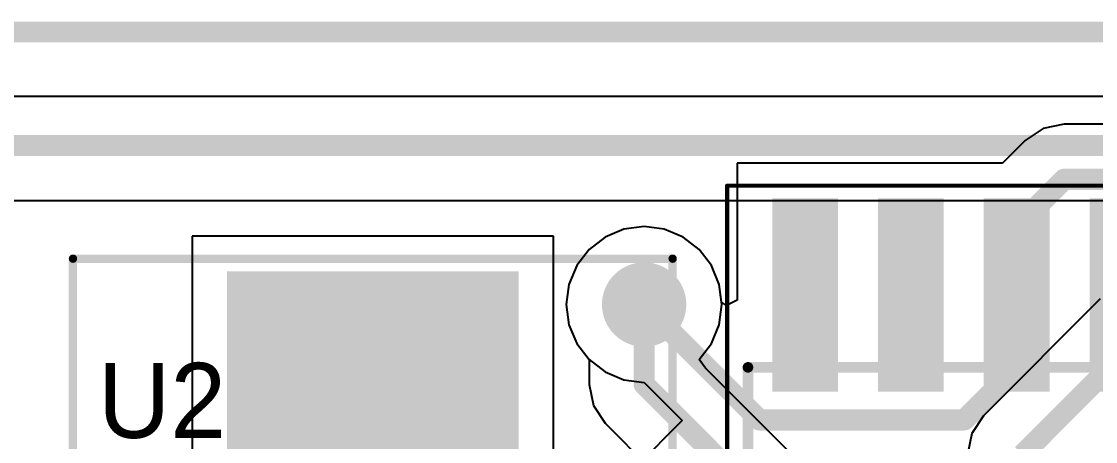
# Model space of a CAD drawing. Header units: millimetres. Extents: x 12 to 126, y 25 to 105.
# Drawn here: x 37.78 to 50.68, y 99.86 to 104.9 of the extents above; entities that cross this region are included whole.
import ezdxf

# ---------------------------------------------------------------- set-up
doc = ezdxf.new("R2010")
doc.units = ezdxf.units.MM
for name, color, linetype in [('BottomLayer', 5, 'Continuous'), ('BottomSolder', 6, 'Continuous'), ('KeepOutLayer', 6, 'Continuous'), ('Mechanical13', 56, 'Continuous'), ('Mechanical15', 56, 'Continuous'), ('MultiLayer', 9, 'Continuous'), ('TopLayer', 1, 'Continuous'), ('TopOverlay', 2, 'Continuous'), ('TopPaste', 8, 'Continuous'), ('TopSolder', 216, 'Continuous'), ('ViaHoleLayer', 16, 'Continuous')]:
    doc.layers.add(name, color=color, linetype=linetype)

# ---------------------------------------------------------------- blocks, each defined once
blk = doc.blocks.new('MP04A_N_36')
at = {"layer": 'Mechanical13', "const_width": 0.0999998}
for points in [[(-1.85000138, 3.34993742), (1.85001662, 3.34993742)], [(-1.85000138, 3.34993742), (-1.85000138, -3.35007458)], [(1.85001662, 3.34993742), (1.85001662, -3.35007458)], [(-1.85000138, -3.35007458), (1.85001662, -3.35007458)]]:
    blk.add_lwpolyline(points, dxfattribs=at)
at = {"layer": 'Mechanical13', "const_width": 0.0499999}
for points in [[(-1.87500006, 3.34993742, 1), (-1.8250027, 3.34993742, 1)], [(-1.87500006, 3.34993742, 1), (-1.8250027, 3.34993742, 1)], [(1.82501794, 3.34993742, 1), (1.8750153, 3.34993742, 1)], [(1.82501794, 3.34993742, 1), (1.8750153, 3.34993742, 1)], [(-1.87500006, -3.35007458, 1), (-1.8250027, -3.35007458, 1)], [(-1.87500006, -3.35007458, 1), (-1.8250027, -3.35007458, 1)], [(1.82501794, -3.35007458, 1), (1.8750153, -3.35007458, 1)], [(1.82501794, -3.35007458, 1), (1.8750153, -3.35007458, 1)]]:
    blk.add_lwpolyline(points, format="xyb", close=True, dxfattribs=at)
at = {"layer": 'Mechanical15', "const_width": 0.0999998}
for points in [[(-4.34997098, 3.59992422), (4.350037019999999, 3.59992422)], [(-4.34997098, 3.59992422), (-4.34997098, -3.60006138)], [(4.350037019999999, 3.59992422), (4.350037019999999, -3.60006138)], [(3.302e-05, 0.49995582), (3.302e-05, -0.50004218)], [(-0.49999138, -6.858e-05), (0.50000662, -6.858e-05)], [(-4.34997098, -3.60006138), (4.350037019999999, -3.60006138)]]:
    blk.add_lwpolyline(points, dxfattribs=at)
at = {"layer": 'Mechanical15', "const_width": 0.0499999}
for points in [[(-4.37496966, 3.59992422, 1), (-4.3249723, 3.59992422, 1)], [(-4.37496966, 3.59992422, 1), (-4.3249723, 3.59992422, 1)], [(4.32503834, 3.59992422, 1), (4.3750357, 3.59992422, 1)], [(4.32503834, 3.59992422, 1), (4.3750357, 3.59992422, 1)], [(-0.02496566, 0.49995582, 1), (0.0250317, 0.49995582, 1)], [(-0.5249900599999999, -6.858e-05, 1), (-0.4749927, -6.858e-05, 1)], [(0.47500794, -6.858e-05, 1), (0.5250053, -6.858e-05, 1)], [(-0.02496566, -0.50004218, 1), (0.0250317, -0.50004218, 1)], [(-4.37496966, -3.60006138, 1), (-4.3249723, -3.60006138, 1)], [(-4.37496966, -3.60006138, 1), (-4.3249723, -3.60006138, 1)], [(4.32503834, -3.60006138, 1), (4.3750357, -3.60006138, 1)], [(4.32503834, -3.60006138, 1), (4.3750357, -3.60006138, 1)]]:
    blk.add_lwpolyline(points, format="xyb", close=True, dxfattribs=at)
at = {"layer": 'TopLayer'}
for points in [[(-1.69998644, 1.79995322), (-1.69998644, 2.79995122), (-4.09998672, 1.79995322), (-4.09998672, 2.79995122)], [(4.10000196, -1.65006782), (4.10000196, 1.64993066), (1.70000168, -1.65006782), (1.70000168, 1.64993066)], [(-1.69998644, -0.50006758), (-1.69998644, 0.49993042), (-4.09998672, -0.50006758), (-4.09998672, 0.49993042)], [(-1.69998644, -2.80003758), (-1.69998644, -1.80003958), (-4.09998672, -2.80003758), (-4.09998672, -1.80003958)]]:
    blk.add_solid(points, dxfattribs=at)
at = {"layer": 'TopOverlay'}
for points, const_width in [([(-2.77499826, 3.35000092, 1), (-3.0250003, 3.35000092, 1)], 0.2499995), ([(-3.08749954, 3.35000092, 1), (-2.96250106, 3.35000092, 1)], 0.12499848), ([(-2.8374975, 3.35000092, 1), (-2.71249902, 3.35000092, 1)], 0.12499848), ([(-1.44996408, 3.34993742, 1), (-1.34996428, 3.34993742, 1)], 0.0999998), ([(-1.44996408, 3.34993742, 1), (-1.34996428, 3.34993742, 1)], 0.0999998), ([(1.35003032, 3.34993742, 1), (1.45003012, 3.34993742, 1)], 0.0999998), ([(1.35003032, 3.34993742, 1), (1.45003012, 3.34993742, 1)], 0.0999998), ([(-1.44996408, -3.35007458, 1), (-1.34996428, -3.35007458, 1)], 0.0999998), ([(-1.44996408, -3.35007458, 1), (-1.34996428, -3.35007458, 1)], 0.0999998), ([(1.35003032, -3.35007458, 1), (1.45003012, -3.35007458, 1)], 0.0999998), ([(1.35003032, -3.35007458, 1), (1.45003012, -3.35007458, 1)], 0.0999998)]:
    blk.add_lwpolyline(points, format="xyb", close=True, dxfattribs=dict(at, const_width=const_width))
at = {"layer": 'TopOverlay', "const_width": 0.1999996}
for points in [[(-1.39996418, 3.34993742), (1.40003022, 3.34993742)], [(-1.39996418, 3.34993742), (-1.39996418, -3.35007458)], [(1.40003022, 3.34993742), (1.40003022, -3.35007458)], [(-1.39996418, -3.35007458), (1.40003022, -3.35007458)]]:
    blk.add_lwpolyline(points, dxfattribs=at)
at = {"layer": 'TopPaste'}
for points in [[(-1.69998644, 1.79995322), (-1.69998644, 2.79995122), (-4.09998672, 1.79995322), (-4.09998672, 2.79995122)], [(4.10000196, -1.65006782), (4.10000196, 1.64993066), (1.70000168, -1.65006782), (1.70000168, 1.64993066)], [(-1.69998644, -0.50006758), (-1.69998644, 0.49993042), (-4.09998672, -0.50006758), (-4.09998672, 0.49993042)], [(-1.69998644, -2.80003758), (-1.69998644, -1.80003958), (-4.09998672, -2.80003758), (-4.09998672, -1.80003958)]]:
    blk.add_solid(points, dxfattribs=at)
at = {"layer": 'TopSolder'}
for points in [[(-1.59998664, 1.69995342), (-1.59998664, 2.89995102), (-4.19998652, 1.69995342), (-4.19998652, 2.89995102)], [(4.20000176, -1.75006762), (4.20000176, 1.74993046), (1.60000188, -1.75006762), (1.60000188, 1.74993046)], [(-1.59998664, -0.6000673799999999), (-1.59998664, 0.59993022), (-4.19998652, -0.6000673799999999), (-4.19998652, 0.59993022)], [(-1.59998664, -2.90003738), (-1.59998664, -1.70003978), (-4.19998652, -2.90003738), (-4.19998652, -1.70003978)]]:
    blk.add_solid(points, dxfattribs=at)
blk = doc.blocks.new('SOIC127P1033X264_14N_37')
at = {"layer": 'Mechanical13'}
for points in [[(-6.5350009, 4.39999882, 1), (-6.9350001, 4.39999882, 1)], [(-6.5350009, 4.39999882, 1), (-6.9350001, 4.39999882, 1)], [(-6.9350001, 4.39999882, 1), (-6.9350001, 4.39999882, 1)], [(-6.9350001, 4.39999882, 1), (-6.9350001, 4.39999882, 1)], [(-6.5350009, 4.39999882, 1), (-6.5350009, 4.39999882, 1)], [(-6.5350009, 4.39999882, 1), (-6.5350009, 4.39999882, 1)]]:
    blk.add_lwpolyline(points, format="xyb", close=True, dxfattribs=at)
at = {"layer": 'Mechanical13', "const_width": 0.127}
for points in [[(-3.74654064, 4.4957492), (-3.74654064, -4.4957492)], [(-3.74654064, 4.4957492), (3.74645936, 4.4957492)], [(-3.74654064, 4.4957492), (-3.74654064, -4.4957492)], [(-3.74654064, 4.4957492), (3.74645936, 4.4957492)], [(3.74645936, 4.4957492), (3.74645936, -4.4957492)], [(3.74645936, 4.4957492), (3.74645936, -4.4957492)], [(-3.74654064, -4.4957492), (3.74645936, -4.4957492)], [(-3.74654064, -4.4957492), (3.74645936, -4.4957492)]]:
    blk.add_lwpolyline(points, dxfattribs=at)
at = {"layer": 'Mechanical13', "const_width": 0.0635}
for points in [[(-3.77829064, 4.4957492, 1), (-3.71479064, 4.4957492, 1)], [(-3.77829064, 4.4957492, 1), (-3.71479064, 4.4957492, 1)], [(-3.77829064, 4.4957492, 1), (-3.71479064, 4.4957492, 1)], [(-3.77829064, 4.4957492, 1), (-3.71479064, 4.4957492, 1)], [(3.71470936, 4.4957492, 1), (3.77820936, 4.4957492, 1)], [(3.71470936, 4.4957492, 1), (3.77820936, 4.4957492, 1)], [(3.71470936, 4.4957492, 1), (3.77820936, 4.4957492, 1)], [(3.71470936, 4.4957492, 1), (3.77820936, 4.4957492, 1)], [(-3.77829064, -4.4957492, 1), (-3.71479064, -4.4957492, 1)], [(-3.77829064, -4.4957492, 1), (-3.71479064, -4.4957492, 1)], [(-3.77829064, -4.4957492, 1), (-3.71479064, -4.4957492, 1)], [(-3.77829064, -4.4957492, 1), (-3.71479064, -4.4957492, 1)], [(3.71470936, -4.4957492, 1), (3.77820936, -4.4957492, 1)], [(3.71470936, -4.4957492, 1), (3.77820936, -4.4957492, 1)], [(3.71470936, -4.4957492, 1), (3.77820936, -4.4957492, 1)], [(3.71470936, -4.4957492, 1), (3.77820936, -4.4957492, 1)]]:
    blk.add_lwpolyline(points, format="xyb", close=True, dxfattribs=at)
at = {"layer": 'Mechanical15', "const_width": 0.0499999}
for points in [[(-5.92499704, 4.745736), (-5.92499704, -4.745736)], [(-5.92499704, 4.745736), (5.92496656, 4.745736)], [(5.92496656, 4.745736), (5.92496656, -4.745736)], [(-5.92499704, -4.745736), (5.92496656, -4.745736)]]:
    blk.add_lwpolyline(points, dxfattribs=at)
at = {"layer": 'Mechanical15', "const_width": 0.02499868}
for points in [[(-5.93749638, 4.745736, 1), (-5.912497699999999, 4.745736, 1)], [(-5.93749638, 4.745736, 1), (-5.912497699999999, 4.745736, 1)], [(5.91246722, 4.745736, 1), (5.937465899999999, 4.745736, 1)], [(5.91246722, 4.745736, 1), (5.937465899999999, 4.745736, 1)], [(-5.93749638, -4.745736, 1), (-5.912497699999999, -4.745736, 1)], [(-5.93749638, -4.745736, 1), (-5.912497699999999, -4.745736, 1)], [(5.91246722, -4.745736, 1), (5.937465899999999, -4.745736, 1)], [(5.91246722, -4.745736, 1), (5.937465899999999, -4.745736, 1)]]:
    blk.add_lwpolyline(points, format="xyb", close=True, dxfattribs=at)
at = {"layer": 'TopLayer'}
for points in [[(-5.67501786, 3.51500186), (-3.55501702, 3.51500186), (-5.67501786, 4.10499814), (-3.55501702, 4.10499814)], [(3.55498654, 3.51500186), (5.674987379999999, 3.51500186), (3.55498654, 4.10499814), (5.674987379999999, 4.10499814)], [(-5.67501786, 2.24500186), (-3.55501702, 2.24500186), (-5.67501786, 2.83499814), (-3.55501702, 2.83499814)], [(3.55498654, 2.24500186), (5.674987379999999, 2.24500186), (3.55498654, 2.83499814), (5.674987379999999, 2.83499814)], [(-5.67501786, 0.97500186), (-3.55501702, 0.97500186), (-5.67501786, 1.56499814), (-3.55501702, 1.56499814)], [(3.55498654, 0.97500186), (5.674987379999999, 0.97500186), (3.55498654, 1.56499814), (5.674987379999999, 1.56499814)], [(-5.67501786, -0.29499814), (-3.55501702, -0.29499814), (-5.67501786, 0.29499814), (-3.55501702, 0.29499814)], [(3.55498654, -0.29499814), (5.674987379999999, -0.29499814), (3.55498654, 0.29499814), (5.674987379999999, 0.29499814)], [(-5.67501786, -1.56499814), (-3.55501702, -1.56499814), (-5.67501786, -0.97500186), (-3.55501702, -0.97500186)], [(3.55498654, -1.56499814), (5.674987379999999, -1.56499814), (3.55498654, -0.97500186), (5.674987379999999, -0.97500186)], [(-5.67501786, -2.83499814), (-3.55501702, -2.83499814), (-5.67501786, -2.24500186), (-3.55501702, -2.24500186)], [(3.55498654, -2.83499814), (5.674987379999999, -2.83499814), (3.55498654, -2.24500186), (5.674987379999999, -2.24500186)], [(-5.67501786, -4.10499814), (-3.55501702, -4.10499814), (-5.67501786, -3.51500186), (-3.55501702, -3.51500186)], [(3.55498654, -4.10499814), (5.674987379999999, -4.10499814), (3.55498654, -3.51500186), (5.674987379999999, -3.51500186)]]:
    blk.add_solid(points, dxfattribs=at)
at = {"layer": 'TopOverlay'}
for points in [[(-6.5350009, 4.39999882, 1), (-6.9350001, 4.39999882, 1)], [(-6.9350001, 4.39999882, 1), (-6.9350001, 4.39999882, 1)], [(-6.5350009, 4.39999882, 1), (-6.5350009, 4.39999882, 1)]]:
    blk.add_lwpolyline(points, format="xyb", close=True, dxfattribs=at)
at = {"layer": 'TopOverlay', "const_width": 0.127}
for points in [[(-3.74654064, 4.4957492), (3.74645936, 4.4957492)], [(-3.74654064, -4.4957492), (3.74645936, -4.4957492)]]:
    blk.add_lwpolyline(points, dxfattribs=at)
at = {"layer": 'TopOverlay', "const_width": 0.0635}
for points in [[(-3.77829064, 4.4957492, 1), (-3.71479064, 4.4957492, 1)], [(3.71470936, 4.4957492, 1), (3.77820936, 4.4957492, 1)], [(-3.77829064, -4.4957492, 1), (-3.71479064, -4.4957492, 1)], [(3.71470936, -4.4957492, 1), (3.77820936, -4.4957492, 1)]]:
    blk.add_lwpolyline(points, format="xyb", close=True, dxfattribs=at)
at = {"layer": 'TopPaste'}
for points in [[(-5.67501786, 3.51500186), (-3.55501702, 3.51500186), (-5.67501786, 4.10499814), (-3.55501702, 4.10499814)], [(3.55498654, 3.51500186), (5.674987379999999, 3.51500186), (3.55498654, 4.10499814), (5.674987379999999, 4.10499814)], [(-5.67501786, 2.24500186), (-3.55501702, 2.24500186), (-5.67501786, 2.83499814), (-3.55501702, 2.83499814)], [(3.55498654, 2.24500186), (5.674987379999999, 2.24500186), (3.55498654, 2.83499814), (5.674987379999999, 2.83499814)], [(-5.67501786, 0.97500186), (-3.55501702, 0.97500186), (-5.67501786, 1.56499814), (-3.55501702, 1.56499814)], [(3.55498654, 0.97500186), (5.674987379999999, 0.97500186), (3.55498654, 1.56499814), (5.674987379999999, 1.56499814)], [(-5.67501786, -0.29499814), (-3.55501702, -0.29499814), (-5.67501786, 0.29499814), (-3.55501702, 0.29499814)], [(3.55498654, -0.29499814), (5.674987379999999, -0.29499814), (3.55498654, 0.29499814), (5.674987379999999, 0.29499814)], [(-5.67501786, -1.56499814), (-3.55501702, -1.56499814), (-5.67501786, -0.97500186), (-3.55501702, -0.97500186)], [(3.55498654, -1.56499814), (5.674987379999999, -1.56499814), (3.55498654, -0.97500186), (5.674987379999999, -0.97500186)], [(-5.67501786, -2.83499814), (-3.55501702, -2.83499814), (-5.67501786, -2.24500186), (-3.55501702, -2.24500186)], [(3.55498654, -2.83499814), (5.674987379999999, -2.83499814), (3.55498654, -2.24500186), (5.674987379999999, -2.24500186)], [(-5.67501786, -4.10499814), (-3.55501702, -4.10499814), (-5.67501786, -3.51500186), (-3.55501702, -3.51500186)], [(3.55498654, -4.10499814), (5.674987379999999, -4.10499814), (3.55498654, -3.51500186), (5.674987379999999, -3.51500186)]]:
    blk.add_solid(points, dxfattribs=at)
at = {"layer": 'TopSolder'}
for points in [[(-5.77501766, 3.41500206), (-3.45501722, 3.41500206), (-5.77501766, 4.20499794), (-3.45501722, 4.20499794)], [(3.45498674, 3.41500206), (5.77498718, 3.41500206), (3.45498674, 4.20499794), (5.77498718, 4.20499794)], [(-5.77501766, 2.14500206), (-3.45501722, 2.14500206), (-5.77501766, 2.93499794), (-3.45501722, 2.93499794)], [(3.45498674, 2.14500206), (5.77498718, 2.14500206), (3.45498674, 2.93499794), (5.77498718, 2.93499794)], [(-5.77501766, 0.8750020599999999), (-3.45501722, 0.8750020599999999), (-5.77501766, 1.66499794), (-3.45501722, 1.66499794)], [(3.45498674, 0.8750020599999999), (5.77498718, 0.8750020599999999), (3.45498674, 1.66499794), (5.77498718, 1.66499794)], [(-5.77501766, -0.39499794), (-3.45501722, -0.39499794), (-5.77501766, 0.39499794), (-3.45501722, 0.39499794)], [(3.45498674, -0.39499794), (5.77498718, -0.39499794), (3.45498674, 0.39499794), (5.77498718, 0.39499794)], [(-5.77501766, -1.66499794), (-3.45501722, -1.66499794), (-5.77501766, -0.8750020599999999), (-3.45501722, -0.8750020599999999)], [(3.45498674, -1.66499794), (5.77498718, -1.66499794), (3.45498674, -0.8750020599999999), (5.77498718, -0.8750020599999999)], [(-5.77501766, -2.93499794), (-3.45501722, -2.93499794), (-5.77501766, -2.14500206), (-3.45501722, -2.14500206)], [(3.45498674, -2.93499794), (5.77498718, -2.93499794), (3.45498674, -2.14500206), (5.77498718, -2.14500206)], [(-5.77501766, -4.20499794), (-3.45501722, -4.20499794), (-5.77501766, -3.41500206), (-3.45501722, -3.41500206)], [(3.45498674, -4.20499794), (5.77498718, -4.20499794), (3.45498674, -3.41500206), (5.77498718, -3.41500206)]]:
    blk.add_solid(points, dxfattribs=at)

msp = doc.modelspace()

# ---------------------------------------------------------------- linework, layer by layer
at = {"layer": 'BottomLayer'}
for p, q in [((34.28124208, 102.74832384), (73.33848426, 102.74832384)), ((45.01572912, 102.40255364), (44.79037015999999, 102.30920864)), ((45.25756759999999, 102.43439254), (45.01572912, 102.40255364)), ((45.49940608, 102.40255364), (45.25756759999999, 102.43439254)), ((45.72476503999999, 102.30920864), (45.49940608, 102.40255364)), ((44.79037015999999, 102.30920864), (44.59685263999999, 102.16071516)), ((45.91828255999999, 102.16071516), (45.72476503999999, 102.30920864)), ((44.59685263999999, 102.16071516), (44.44835916, 101.96719764)), ((46.06677604, 101.96719764), (45.91828255999999, 102.16071516)), ((44.44835916, 101.96719764), (44.35501416, 101.74183868)), ((46.16012104, 101.74183868), (46.06677604, 101.96719764)), ((44.35501416, 101.74183868), (44.32317526, 101.5000002)), ((46.19195994, 101.5000002), (46.16012104, 101.74183868)), ((44.32317526, 101.5000002), (44.35501416, 101.25816172)), ((46.16012104, 101.25816172), (46.19195994, 101.5000002)), ((50.73353328, 101.56645422), (49.33353862, 100.1664621)), ((44.35501416, 101.25816172), (44.44835916, 101.03280276)), ((46.06677604, 101.03280276), (46.16012104, 101.25816172)), ((44.44835916, 101.03280276), (44.59685263999999, 100.83928524)), ((45.91828255999999, 100.83928778), (46.06677604, 101.03280276)), ((44.59685263999999, 100.83928524), (44.59789404, 100.83848514)), ((44.59789404, 100.83848514), (44.59789404, 100.5424456)), ((45.99491436, 100.73800528), (45.91828255999999, 100.83928778)), ((47.2664536, 99.46646604), (45.99491436, 100.73800528)), ((44.59789404, 100.5424456), (44.5978915, 100.5424329)), ((44.5978915, 100.5424329), (44.64810984, 100.28998738)), ((44.64810984, 100.28998738), (44.79110676, 100.07597206)), ((44.79110676, 100.07597206), (46.14032682, 98.72675453999999)), ((49.33353862, 100.1664621), (49.1905417, 99.95244677999999)), ((49.1905417, 99.95244677999999), (49.14032336, 99.70000126))]:
    msp.add_line(p, q, dxfattribs=at)
at = {"layer": 'BottomLayer', "const_width": 0.254}
for points in [[(34.0079965, 103.4079974), (73.99999932, 103.4079974)], [(45.25756759999999, 100.5424329), (45.25756759999999, 101.5000002)], [(49.79999946, 99.70000126), (51.1999992, 101.100001)], [(45.25756759999999, 100.5424329), (46.80000038, 99.00000012)]]:
    msp.add_lwpolyline(points, dxfattribs=at)
at = {"layer": 'BottomLayer'}
for points, const_width in [([(45.0543676, 101.5000002, 1), (45.4607676, 101.5000002, 1)], 0.4064), ([(45.1940676, 101.5000002, 1), (45.3210676, 101.5000002, 1)], 0.127), ([(45.1940676, 100.5424329, 1), (45.3210676, 100.5424329, 1)], 0.127), ([(45.1940676, 100.5424329, 1), (45.3210676, 100.5424329, 1)], 0.127)]:
    msp.add_lwpolyline(points, format="xyb", close=True, dxfattribs=dict(at, const_width=const_width))
at = {"layer": 'BottomSolder', "const_width": 0.5063998}
msp.add_lwpolyline([(45.0043677, 101.5000002, 1), (45.5107675, 101.5000002, 1)], format="xyb", close=True, dxfattribs=at)
at = {"layer": 'KeepOutLayer', "const_width": 0.2499995}
msp.add_lwpolyline([(24.13, 104.7700216), (87.13002639999999, 104.7700216)], dxfattribs=at)
at = {"layer": 'MultiLayer', "const_width": 0.4064}
msp.add_lwpolyline([(45.0543676, 101.5000002, 1), (45.4607676, 101.5000002, 1)], format="xyb", close=True, dxfattribs=at)
at = {"layer": 'TopLayer'}
for p, q in [((24.78763394, 104.00000028), (67.89999882, 104.00000028)), ((50.04755548, 103.61144378), (49.83354016, 103.46844686)), ((50.30000099999999, 103.66166212), (50.04755548, 103.61144378)), ((50.30001369999999, 103.66165958), (50.30000099999999, 103.66166212)), ((57.99803488, 103.66165958), (50.30001369999999, 103.66165958)), ((49.83353508, 103.46843924), (49.56008122, 103.19498538)), ((49.83354016, 103.46844686), (49.83353508, 103.46843924)), ((49.56008122, 103.19498538), (46.3750025, 103.19498538)), ((46.3750025, 103.19498538), (46.3750025, 101.55146314)), ((45.01572912, 102.40255364), (44.79037015999999, 102.30920864)), ((45.25756759999999, 102.43439254), (45.01572912, 102.40255364)), ((45.49940608, 102.40255364), (45.25756759999999, 102.43439254)), ((45.72476503999999, 102.30920864), (45.49940608, 102.40255364)), ((44.1700666, 102.3200011), (39.83007019999999, 102.3200011)), ((39.83007019999999, 102.3200011), (39.83007019999999, 98.8800029)), ((44.1700666, 99.46567356), (44.1700666, 102.3200011)), ((44.79037015999999, 102.30920864), (44.59685263999999, 102.16071516)), ((45.91828255999999, 102.16071516), (45.72476503999999, 102.30920864)), ((44.59685263999999, 102.16071516), (44.44835916, 101.96719764)), ((46.06677604, 101.96719764), (45.91828255999999, 102.16071516)), ((44.44835916, 101.96719764), (44.35501416, 101.74183868)), ((46.16012104, 101.74183868), (46.06677604, 101.96719764)), ((44.35501416, 101.74183868), (44.32317526, 101.5000002)), ((46.18811437999999, 101.52920258), (46.16012104, 101.74183868)), ((44.32317526, 101.5000002), (44.35501416, 101.25816172)), ((46.2480025, 101.48708684), (46.18811437999999, 101.52920258)), ((46.3750025, 101.55146314), (46.2480025, 101.48708684)), ((44.35501416, 101.25816172), (44.44835916, 101.03280276)), ((44.44835916, 101.03280276), (44.59685263999999, 100.83928524)), ((44.59685263999999, 100.83928524), (44.79037015999999, 100.69079176)), ((44.79037015999999, 100.69079176), (45.01572912, 100.59744676)), ((45.01572912, 100.59744676), (45.25756759999999, 100.56560786)), ((45.25756759999999, 100.56560786), (45.25886808, 100.56577804)), ((45.25886808, 100.56577804), (45.7151994, 100.10944926)), ((45.7151994, 100.10944926), (45.07142116, 99.46567356))]:
    msp.add_line(p, q, dxfattribs=at)
at = {"layer": 'TopLayer', "const_width": 0.254}
for points in [[(49.7299996, 102.43198462), (50.30000099999999, 103.00198602)], [(50.30000099999999, 103.00198602), (57.99804758, 103.00198602)], [(49.7299996, 101.614986), (49.7299996, 102.43198462)], [(45.25756759999999, 101.5000002), (46.64156788, 100.11599992)], [(49.7299996, 100.74599866), (49.7299996, 101.614986)], [(49.10000085999999, 100.11599992), (49.7299996, 100.74599866)], [(46.64156788, 100.11599992), (49.10000085999999, 100.11599992)]]:
    msp.add_lwpolyline(points, dxfattribs=at)
at = {"layer": 'TopLayer'}
for points, const_width in [([(50.236501, 103.00198602, 1), (50.363501, 103.00198602, 1)], 0.127), ([(50.236501, 103.00198602, 1), (50.363501, 103.00198602, 1)], 0.127), ([(49.66649959999999, 102.43198462, 1), (49.7934996, 102.43198462, 1)], 0.127), ([(49.66649959999999, 102.43198462, 1), (49.7934996, 102.43198462, 1)], 0.127), ([(45.0543676, 101.5000002, 1), (45.4607676, 101.5000002, 1)], 0.4064), ([(45.1940676, 101.5000002, 1), (45.3210676, 101.5000002, 1)], 0.127), ([(49.66649959999999, 101.614986, 1), (49.7934996, 101.614986, 1)], 0.127), ([(49.66649959999999, 101.614986, 1), (49.7934996, 101.614986, 1)], 0.127), ([(49.66649959999999, 100.74599866, 1), (49.7934996, 100.74599866, 1)], 0.127), ([(49.66649959999999, 100.74599866, 1), (49.7934996, 100.74599866, 1)], 0.127), ([(46.57806788, 100.11599992, 1), (46.70506787999999, 100.11599992, 1)], 0.127), ([(46.57806788, 100.11599992, 1), (46.70506787999999, 100.11599992, 1)], 0.127), ([(49.03650086, 100.11599992, 1), (49.16350086, 100.11599992, 1)], 0.127), ([(49.03650086, 100.11599992, 1), (49.16350086, 100.11599992, 1)], 0.127)]:
    msp.add_lwpolyline(points, format="xyb", close=True, dxfattribs=dict(at, const_width=const_width))
at = {"layer": 'TopSolder', "const_width": 0.5063998}
msp.add_lwpolyline([(45.0043677, 101.5000002, 1), (45.5107675, 101.5000002, 1)], format="xyb", close=True, dxfattribs=at)
at = {"layer": 'ViaHoleLayer', "const_width": 0.2032}
msp.add_lwpolyline([(45.1559676, 101.5000002, 1), (45.3591676, 101.5000002, 1)], format="xyb", close=True, dxfattribs=at)

# ---------------------------------------------------------------- block references
at = {"rotation": 90}
for name, p in [('SOIC127P1033X264_14N_37', (50.9999996, 96.99999903999999)), ('MP04A_N_36', (41.99999982, 97.70000017999999))]:
    msp.add_blockref(name, p, dxfattribs=at)

# ---------------------------------------------------------------- texts
at = {"layer": 'TopOverlay'}
msp.add_text('U2', height=0.90000074, dxfattribs=at).set_placement((38.6999988, 99.90000085999999))

doc.saveas('drawing.dxf')
